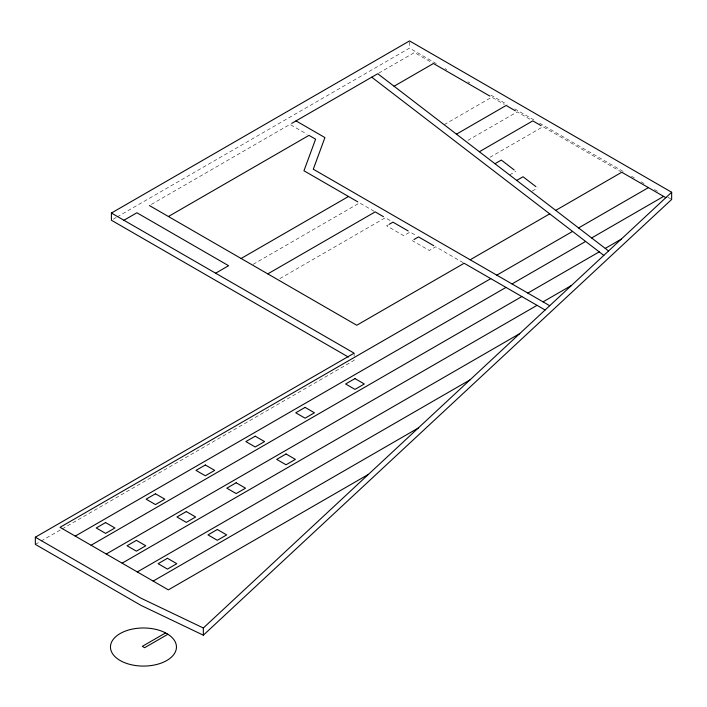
<?xml version="1.0" encoding="UTF-8"?>
<svg xmlns="http://www.w3.org/2000/svg" width="707" height="707" viewBox="0 0 707 707"><rect width="100%" height="100%" fill="white"/><g stroke="black" fill="none" stroke-linecap="round" stroke-linejoin="round"><path stroke-width="0.53" stroke-dasharray="3.54 2.65" d="M113.314 219.135L116.187 217.482M117.141 216.925L409.53 48.12L436.316 63.586M151.325 204.438L289.976 124.388L307.077 134.259M378.696 73.166L414.443 52.53L432.498 62.95M444.146 124.688L491.789 97.186L504.347 104.433M253.15 264.338L359.589 202.882L374.259 211.358M467.875 140.366L517.232 111.874L531.894 120.34M279.822 278.638L385.306 217.738L391.051 221.044M489.951 157.325L542.949 126.721L620.843 171.695M388.435 224.764L386.623 225.807L403.768 235.705L410.104 232.055L416.653 235.829M509.561 174.921L515.889 171.271M532.185 191.084L537.62 187.947M35.35 544.39L40.122 541.642M41.077 541.085L61.12 529.516M62.075 528.969L354.11 360.358L354.11 357.274M444.924 68.552L446.842 69.657M467.884 81.809L469.802 82.913M490.844 95.065L507.105 104.45M514.758 108.869L533.891 119.916M539.635 123.23L624.776 172.384M631.475 176.255L634.338 177.908M641.037 181.779L645.818 184.536M654.435 189.511L658.261 191.721M667.823 197.244L671.65 199.454M463.2 262.704L435.671 246.805L429.335 250.464L412.19 240.566M409.53 41.943L409.53 48.12M354.11 353.164L354.11 356.248"/><path stroke-width="1.06" d="M111.406 213.037L354.11 353.164L35.35 537.196L35.35 544.39L141.055 605.422L203.342 635.186L203.342 627.993L671.65 192.251L409.53 40.918L111.406 213.037L111.406 220.239L348.374 357.053M203.342 635.186L671.65 199.454L671.65 192.251M123.919 220.266L136.902 212.763L228.6 265.708L215.617 273.202M291.708 123.389L377.75 73.714L608.559 250.95M168.416 216.51L308.977 135.364L315.596 139.182L303.957 170.767L357.742 201.822M394.064 86.236L433.444 63.497L489.871 96.081M241.114 258.488L348.507 196.484M456.466 134.153L506.141 105.476L515.376 110.805M267.785 273.883L375.178 211.888L383.468 216.669M479.355 151.731L532.813 120.87L541.111 125.66M389.336 224.243L392.959 222.148L408.204 230.95M494.988 163.732L501.325 160.074L514.175 169.954M414.002 239.523L418.526 236.907L433.762 245.709M516.711 180.418L523.047 176.759L535.906 186.63M470.173 259.778L549.71 213.859M555.729 210.386L621.789 172.243L665.826 197.668M490.791 278.638L60.033 527.325L168.354 589.868L368.515 474.309M496.809 275.164L572.582 231.419M578.6 227.937L648.434 187.62M75.242 536.109L505.991 287.413M512.009 283.94L585.626 241.432M591.644 237.959L663.634 196.396M91.079 545.247L521.828 296.551M527.846 293.078L599.218 251.878M605.236 248.396L621.223 239.169M106.28 554.023L537.037 305.336M543.056 301.854L571.503 285.425M122.117 563.17L519.725 333.616M137.317 571.945L470.014 379.871M153.154 581.092L418.226 428.053M165.553 632.933L142.293 646.357L144.626 647.7L167.886 634.276M203.342 627.993L141.055 598.228L35.35 537.196M296.021 120.897L324.928 137.582L313.281 169.203L549.719 305.707M545.106 309.993L464.154 263.251L356.761 325.255L149.416 205.543M371.732 77.187L603.796 255.386M105.59 522.579L96.232 527.979L105.59 533.378L114.941 527.979L105.59 522.579M155.46 493.778L146.11 499.177L155.46 504.577L164.819 499.177L155.46 493.778M205.339 464.985L195.989 470.385L205.339 475.784L214.698 470.385L205.339 464.985M255.218 436.184L245.868 441.583L255.218 446.983L264.568 441.583L255.218 436.184M305.097 407.391L295.747 412.791L305.097 418.19L314.447 412.791L305.097 407.391M354.976 378.59L345.626 383.989L354.976 389.389L364.326 383.989L354.976 378.59M136.416 540.369L127.057 545.769L136.416 551.168L145.766 545.769L136.416 540.369M186.286 511.576L176.936 516.976L186.286 522.376L195.645 516.976L186.286 511.576M236.165 482.775L226.814 488.175L236.165 493.574L245.523 488.175L236.165 482.775M286.043 453.982L276.693 459.382L286.043 464.782L295.393 459.382L286.043 453.982M167.453 558.291L158.103 563.691L167.453 569.091L176.803 563.691L167.453 558.291M217.332 529.499L207.973 534.899L217.332 540.298L226.682 534.899L217.332 529.499M166.79 633.56L163.547 631.917A32.999 19.054 0 0 0 111.246 642.91A32.999 19.054 0 0 0 150.6 665.632A32.999 19.054 0 0 0 169.636 635.434L166.79 633.56"/></g></svg>
